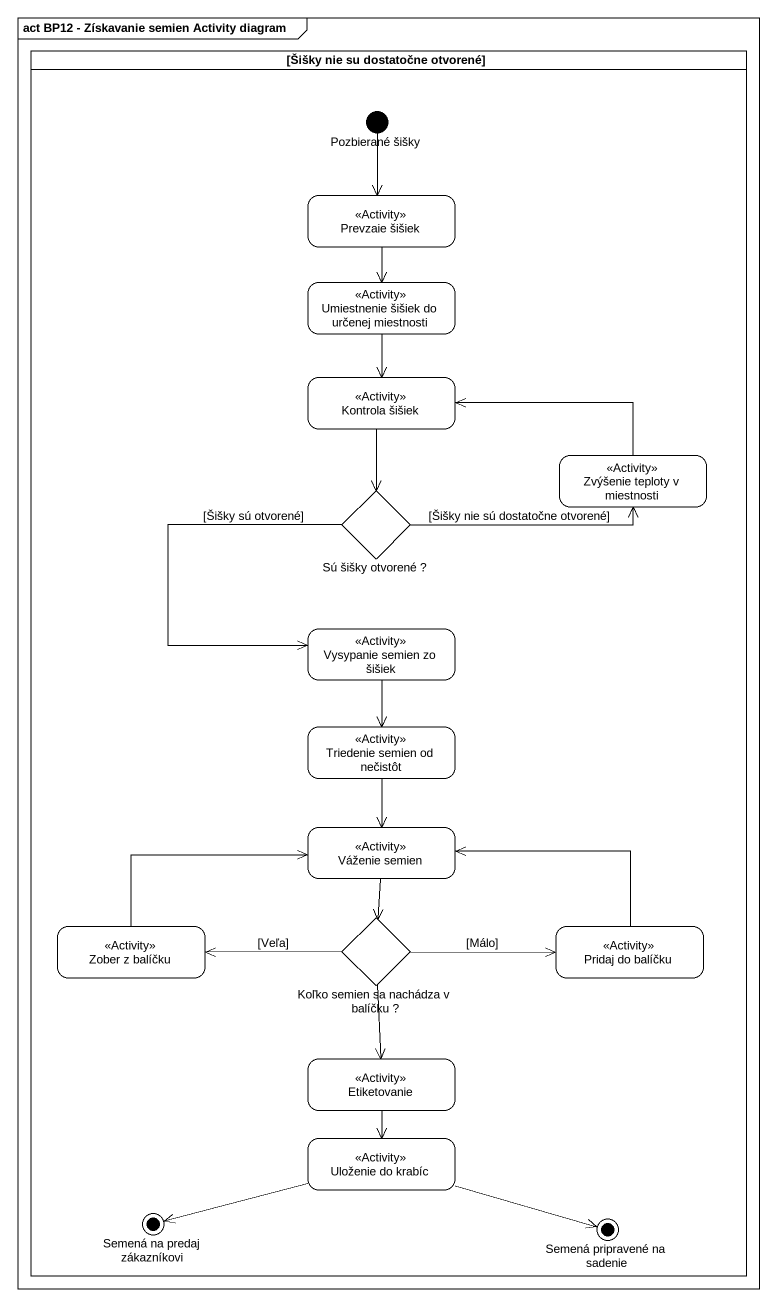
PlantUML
@startuml
mainframe act BP12 - Získavanie semien Activity diagram
hide empty description
state "[Šišky nie su dostatočne otvorené]" as Šišky_nie_su_dostatočne <<partition>> {
  state "Pozbierané šišky" as Pozbierané_šišky <<start>>
  state "Prevzaie šišiek" as Prevzaie_šišiek <<Activity>>
  state "Umiestnenie šišiek do určenej miestnosti" as Umiestnenie_šišiek_do <<Activity>>
  state "Kontrola šišiek" as Kontrola_šišiek <<Activity>>
  state "Sú šišky otvorené ?" as Sú_šišky_otvorené <<choice>>
  state "Zvýšenie teploty v miestnosti" as Zvýšenie_teploty_v <<Activity>>
  state "Vysypanie semien zo šišiek" as Vysypanie_semien_zo_šišiek <<Activity>>
  state "Triedenie semien od nečistôt" as Triedenie_semien_od_nečistôt <<Activity>>
  state "Váženie semien" as Váženie_semien <<Activity>>
  state "Zober z balíčku" as Zober_z_balíčku <<Activity>>
  state "Koľko semien sa nachádza v balíčku ?" as Koľko_semien_sa_nachádza_v <<choice>>
  state "Pridaj do balíčku" as Pridaj_do_balíčku <<Activity>>
  state Etiketovanie <<Activity>>
  state "Uloženie do krabíc" as Uloženie_do_krabíc <<Activity>>
  state "Semená na predaj zákazníkovi" as Semená_na_predaj_zákazníkovi <<end>>
  state "Semená pripravené na sadenie" as Semená_pripravené_na_sadenie <<end>>
}
Pozbierané_šišky --> Prevzaie_šišiek
Prevzaie_šišiek --> Umiestnenie_šišiek_do
Umiestnenie_šišiek_do --> Kontrola_šišiek
Kontrola_šišiek --> Sú_šišky_otvorené
Sú_šišky_otvorené -right-> Zvýšenie_teploty_v : [Šišky nie sú dostatočne otvorené]
Sú_šišky_otvorené --> Vysypanie_semien_zo_šišiek : [Šišky sú otvorené]
Zvýšenie_teploty_v -left-> Kontrola_šišiek
Vysypanie_semien_zo_šišiek --> Triedenie_semien_od_nečistôt
Triedenie_semien_od_nečistôt --> Váženie_semien
Váženie_semien --> Koľko_semien_sa_nachádza_v
Zober_z_balíčku -right-> Váženie_semien
Koľko_semien_sa_nachádza_v -left-> Zober_z_balíčku : [Veľa]
Koľko_semien_sa_nachádza_v -right-> Pridaj_do_balíčku : [Málo]
Koľko_semien_sa_nachádza_v --> Etiketovanie
Pridaj_do_balíčku -left-> Váženie_semien
Etiketovanie --> Uloženie_do_krabíc
Uloženie_do_krabíc -left-> Semená_na_predaj_zákazníkovi
Uloženie_do_krabíc -right-> Semená_pripravené_na_sadenie
@enduml
